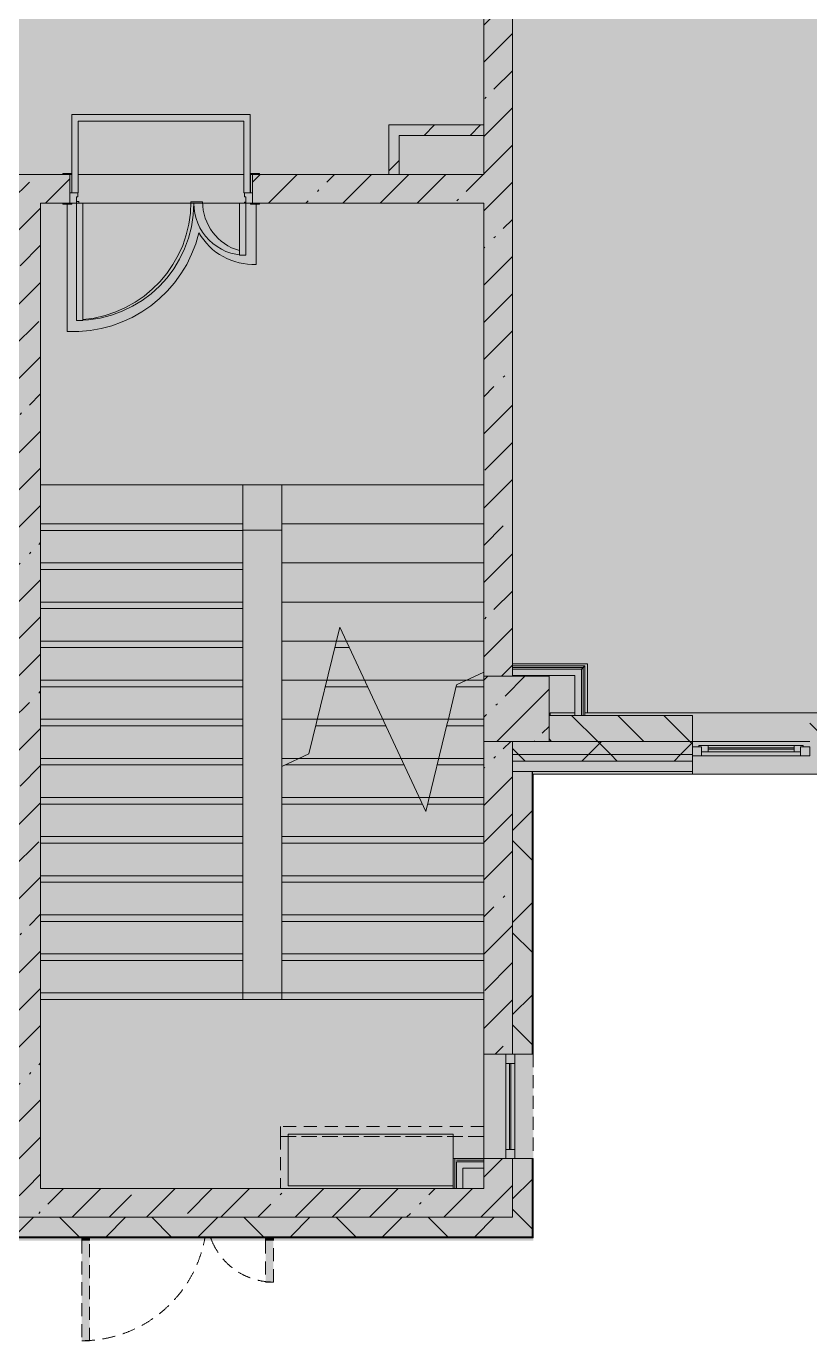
# Model space of a CAD drawing. Header units: millimetres. Extents: x 35147 to 231677, y -8553 to 29000.
# Drawn here: x 176637 to 182647, y -1048 to 9037 of the extents above; entities that cross this region are included whole.
import ezdxf

# ---------------------------------------------------------------- set-up
doc = ezdxf.new("R2010")
doc.units = ezdxf.units.MM
doc.linetypes.add('200_ШТРИХ__ш1_п0_6_', pattern=[160, 100, -60])
doc.layers.add('A-DETL-GENF-2', color=7, linetype='Continuous', lineweight=9, true_color=0xc0c0c0, transparency=0.4)
for name, color, linetype, lineweight in [('A-DETL-MBND-1', 7, '200_ШТРИХ__ш1_п0_6_', 9), ('A-WALL-2', 7, 'Continuous', 5), ('I-WALL-3', 7, 'Continuous', 5), ('S-COLS-1', 7, 'Continuous', 5)]:
    doc.layers.add(name, color=color, linetype=linetype, lineweight=lineweight)
for name, color, linetype, lineweight, true_color in [('A-DOOR-3', 7, 'Continuous', 5, 0xe2e2e2), ('A-DOOR-4', 7, 'Continuous', 5, 0xb7b7b7), ('A-DOOR-FRAM-2', 7, 'Continuous', 5, 0xe2e2e2), ('A-DOOR-FRAM-4', 7, 'Continuous', 5, 0xb7b7b7), ('A-FLOR-2', 7, 'Continuous', 5, 0xb7b7b7), ('A-GLAZ-3', 7, 'Continuous', 5, 0x737373), ('A-WALL-3', 7, 'Continuous', 9, 0x737373), ('A-WALL-4', 7, 'Continuous', 5, 0x737373), ('I-WALL-1', 7, 'Continuous', 5, 0xe7e7e7), ('I-WALL-2', 7, 'Continuous', 9, 0xe7e7e7), ('I-WALL-4', 7, 'Continuous', 5, 0x737373), ('S-COLS-2', 7, 'Continuous', 5, 0x737373), ('S-STRS-2', 7, 'Continuous', 5, 0x737373), ('S-STRS-MBND-1', 7, 'Continuous', 5, 0x737373)]:
    doc.layers.add(name, color=color, linetype=linetype, lineweight=lineweight, true_color=true_color)
pattern_1 = [(45, (104667.4, 0), (-353.5534, 353.5534), []), (135, (104667.4, 0), (-353.5534, -353.5534), [])]
pattern_2 = [(45, (104667.4, 0), (-285.1231, 285.1231), []), (45, (104952.5, 0), (-285.1231, 285.1231), [504.031, -100.806, 16.764, -84.042])]
pattern_3 = [(45, (104667.4, 0), (-176.7767, 176.7767), [])]
pattern_4 = [(45, (104667.4, 0), (-530.33, 530.33), []), (135, (104667.4, 0), (-530.33, -530.33), [])]

# ---------------------------------------------------------------- blocks, each defined once
blk = doc.blocks.new('BSC_Колонна _Прямоугольная - 500х500-V249-2_9_2_птичка')
at = {"layer": 'S-COLS-1'}
h = blk.add_hatch(dxfattribs=at)
h.set_pattern_fill('FP_79', color=256, style=0, pattern_type=2)
h.set_pattern_definition([(45, (-75730, -3800), (-285.1231, 285.1231), []), (45, (-75444.88, -3800), (-285.1231, 285.1231), [504.031, -100.806, 16.764, -84.042])])
h.paths.add_polyline_path([(-250, -250), (250, -250), (250, 250), (-250, 250), (-250, -99)])
at = {"layer": 'S-COLS-2'}
for p, q in [((250, 250), (-250, 250)), ((-250, 250), (-250, -250)), ((250, -250), (250, 250)), ((-250, -250), (250, -250))]:
    blk.add_line(p, q, dxfattribs=at)
blk = doc.blocks.new('110_Дверь_СКБ_2Ст - Д-1 Лестничная клетка EIS60-24319353-2_9_2_птичка')
at = {"layer": 'A-DOOR-3'}
for points in [[(612.5, 1010), (612.5, 110), (662.5, 110), (662.5, 1010)], [(-587.5, 510), (-637.5, 510), (-637.5, 110), (-587.5, 110)], [(712.5, 30), (697.5, 30), (697.5, -110), (712.5, -110)]]:
    blk.add_hatch(color=256, dxfattribs=at).paths.add_polyline_path(points)
h = blk.add_hatch(color=256, dxfattribs=at)
h.paths.add_polyline_path([(712.5, 110), (662.5, 110), (662.5, 60), (652.5, 60), (652.5, 30), (712.5, 30), (712.5, 39.7)])
h.paths.add_polyline_path([(-687.5, 110), (-687.5, 30), (-627.5, 30), (-627.5, 60), (-637.5, 60), (-637.5, 110)])
at = {"layer": 'A-DOOR-FRAM-2'}
for points in [[(-742.5, 118), (-742.5, 110), (-672.5, 110), (-672.5, 118)], [(697.5, 118), (697.5, 110), (767.5, 110), (767.5, 118)], [(-672.5, 30), (-687.5, 30), (-687.5, -110), (-672.5, -110)], [(-672.5, -110), (-742.5, -110), (-742.5, -118), (-672.5, -118)], [(697.5, -110), (697.5, -118), (767.5, -118), (767.5, -110)]]:
    blk.add_hatch(color=256, dxfattribs=at).paths.add_polyline_path(points)
at = {"layer": 'A-DOOR-4'}
for p, q in [((662.5, 1010), (612.5, 1010)), ((612.5, 1010), (612.5, 110)), ((662.5, 110), (662.5, 1010)), ((-637.5, 510), (-637.5, 110)), ((-587.5, 510), (-637.5, 510)), ((-587.5, 110), (-587.5, 510)), ((-637.5, 110), (-587.5, 110)), ((612.5, 110), (662.5, 110))]:
    blk.add_line(p, q, dxfattribs=at)
for centre, radius, start, end in [((662.5, 110), 900, 90, 180), ((-637.5, 110), 400, 360, 90)]:
    blk.add_arc(centre, radius, start, end, dxfattribs=at)
at = {"layer": 'A-DOOR-FRAM-4'}
for p, q in [((-672.5, 118), (-742.5, 118)), ((-742.5, 118), (-742.5, 110)), ((-742.5, 110), (-672.5, 110)), ((-637.5, 110), (-687.5, 110)), ((-687.5, 110), (-687.5, 30)), ((-672.5, 110), (-672.5, 118)), ((-637.5, 60), (-637.5, 110)), ((662.5, 110), (662.5, 60)), ((712.5, 110), (662.5, 110)), ((767.5, 118), (697.5, 118)), ((697.5, 118), (697.5, 110)), ((697.5, 110), (767.5, 110)), ((712.5, 30), (712.5, 110)), ((767.5, 110), (767.5, 118)), ((-687.5, 30), (-627.5, 30)), ((-672.5, 30), (-687.5, 30)), ((-687.5, 30), (-687.5, -110)), ((-672.5, -110), (-672.5, 30)), ((-627.5, 60), (-637.5, 60)), ((-627.5, 30), (-627.5, 60)), ((662.5, 60), (652.5, 60)), ((652.5, 60), (652.5, 30)), ((652.5, 30), (712.5, 30)), ((712.5, 30), (697.5, 30)), ((697.5, 30), (697.5, -110)), ((712.5, -110), (712.5, 30)), ((-672.5, -110), (-742.5, -110)), ((-742.5, -110), (-742.5, -118)), ((-742.5, -118), (-672.5, -118)), ((-687.5, -110), (-672.5, -110)), ((-672.5, -118), (-672.5, -110)), ((697.5, -110), (712.5, -110)), ((767.5, -110), (697.5, -110)), ((697.5, -110), (697.5, -118)), ((697.5, -118), (767.5, -118)), ((767.5, -118), (767.5, -110))]:
    blk.add_line(p, q, dxfattribs=at)
blk = doc.blocks.new('120_Окно_СКБ_1Ст - 120_Окно_СКБ_1Ст 900х2500_h_-19906150-2_9_2_птичка')
at = {"layer": 'A-GLAZ-3'}
for p, q in [((-450, -75), (-450, -5)), ((-450, -5), (-380, -5)), ((450, -5), (-450, -5)), ((-380, -75), (-450, -75)), ((-450, -75), (-400, -75)), ((-380, -75), (-400, -75)), ((-400, -75), (-400, -85)), ((-400, -85), (400, -85)), ((400, -85), (-400, -85)), ((-380, -5), (-380, -75)), ((380, -35), (-380, -35)), ((-380, -35), (-380, -75)), ((-330, -85), (-330, -35)), ((-330, -55), (330, -55)), ((330, -65), (-330, -65)), ((330, -85), (330, -35)), ((380, -75), (380, -5)), ((380, -5), (450, -5)), ((380, -75), (380, -35)), ((450, -75), (380, -75)), ((400, -75), (380, -75)), ((400, -75), (450, -75)), ((400, -85), (400, -75)), ((450, -5), (450, -75))]:
    blk.add_line(p, q, dxfattribs=at)
blk = doc.blocks.new('110_Дверь_СКБ_2Ст_Наружная - ДН-1_л__ Двухстворчатая 1350 х3200 _ЛК_ в свету с верхним остеклением 2-V354-2_9_2_птичка')
at = {"layer": 'A-DETL-MBND-1'}
for points in [[(754, 869), (694, 869), (694, 101), (754, 101), (754, 169)], [(-656, 419), (-716, 419), (-716, 101), (-656, 101), (-656, 169)], [(-716, 101), (-716, 79), (-656, 79), (-656, 101)], [(694, 101), (694, 79), (754, 79), (754, 101)]]:
    blk.add_hatch(color=256, dxfattribs=at).paths.add_polyline_path(points)
for p, q in [((754, 869), (694, 869)), ((694, 869), (694, 101)), ((754, 101), (754, 869)), ((-716, 419), (-716, 101)), ((-656, 419), (-716, 419)), ((-656, 101), (-656, 419)), ((-716, 101), (-716, 79)), ((-656, 79), (-656, 101)), ((694, 101), (694, 79)), ((754, 79), (754, 101))]:
    blk.add_line(p, q, dxfattribs=at)
for centre, radius, start, end in [((754, -91), 960, 90, 168.4089), ((-716, -91), 510, 22.5, 90), ((-716, -91), 510, 19.5984, 22.1347), ((754, -91), 960, 168.4089, 169.737)]:
    blk.add_arc(centre, radius, start, end, dxfattribs=at)
blk = doc.blocks.new('120_Окно_СКБ_1Ст - 120_Окно_СКБ_1Ст 800х2500 EI30-23532001-2_9_2_птичка')
at = {"layer": 'A-GLAZ-3'}
for p, q in [((-400, -127), (-400, -57)), ((-400, -57), (-330, -57)), ((400, -57), (-400, -57)), ((-330, -57), (-330, -127)), ((330, -87), (-330, -87)), ((330, -97), (-330, -97)), ((330, -127), (330, -57)), ((330, -57), (400, -57)), ((400, -57), (400, -127)), ((-330, -127), (-400, -127)), ((-400, -127), (400, -127)), ((400, -127), (330, -127))]:
    blk.add_line(p, q, dxfattribs=at)
blk = doc.blocks.new('Зашивка приборов отопления27 - Зашивка приборов отопления-33322407-2_9_2_птичка')
at = {"layer": 'A-DETL-MBND-1'}
for p, q in [((75480, 595), (73920, 595)), ((73920, 595), (73920, 520)), ((73920, 520), (73920, 120)), ((75480, 520), (73920, 520)), ((73920, 520), (73920, 120)), ((73920, 520), (75480, 520)), ((75480, 520), (75480, 595)), ((75480, 350), (75480, 520))]:
    blk.add_line(p, q, dxfattribs=at)

msp = doc.modelspace()

# ---------------------------------------------------------------- hatches: boundary and pattern name
at = {"layer": 'A-DETL-GENF-2'}
msp.add_hatch(color=256, dxfattribs=at).paths.add_polyline_path([(180508.3, -280), (180527.4, -280), (180527.4, 3300), (189527.4, 3300), (189527.4, 27350), (146577.4, 27350), (146577.4, 23778), (143427.4, 23778), (143427.4, -280), (179580.8, -280)])
at = {"layer": 'A-WALL-2'}
h = msp.add_hatch(dxfattribs=at)
h.set_pattern_fill('FP_94', color=256, style=0, pattern_type=2)
h.set_pattern_definition([(135, (104667.4, 0), (-176.7767, -176.7767), [])])
h.paths.add_polyline_path([(185017.4, 3550), (185017.4, 3750), (184747.4, 3750), (184747.4, 3550)])
h.paths.add_polyline_path([(183847.4, 3550), (183847.4, 3750), (182647.4, 3750), (182647.4, 3550), (183290.9, 3550)])
h.paths.add_polyline_path([(181435.9, 3550), (181747.4, 3550), (181747.4, 3750), (180647.4, 3750), (180647.4, 3550)])
h = msp.add_hatch(dxfattribs=at)
h.set_pattern_fill('FP_84', color=256, style=0, pattern_type=2)
h.set_pattern_definition(pattern_1)
h.paths.add_polyline_path([(188856, 3450), (189367.4, 3450), (189367.4, 3550), (188787.4, 3550), (188787.4, 3450)])
h.paths.add_polyline_path([(186087.4, 3450), (186087.4, 3550), (184747.4, 3550), (184747.4, 3450), (186073.5, 3450)])
h.paths.add_polyline_path([(181435.9, 3450), (181747.4, 3450), (181747.4, 3550), (180367.4, 3550), (180367.4, 3450), (180647.4, 3450)])
h.paths.add_polyline_path([(183290.9, 3450), (183847.4, 3450), (183847.4, 3550), (182647.4, 3550), (182647.4, 3450)])
h = msp.add_hatch(dxfattribs=at)
h.set_pattern_fill('FP_84', color=256, style=0, pattern_type=2)
h.set_pattern_definition(pattern_1)
h.paths.add_polyline_path([(189467.4, 3400), (189467.4, 3450), (188787.4, 3450), (188787.4, 3400), (189367.4, 3400)])
h.paths.add_polyline_path([(180508.3, 3400), (181747.4, 3400), (181747.4, 3450), (180367.4, 3450), (180367.4, 3400)])
h.paths.add_polyline_path([(186073.5, 3400), (186087.4, 3400), (186087.4, 3450), (184747.4, 3450), (184747.4, 3400), (185145.9, 3400)])
h.paths.add_polyline_path([(182647.4, 3400), (183847.4, 3400), (183847.4, 3450), (182647.4, 3450)])
h = msp.add_hatch(dxfattribs=at)
h.set_pattern_fill('FP_84', color=256, style=0, pattern_type=2)
h.set_pattern_definition(pattern_1)
h.paths.add_polyline_path([(180367.4, -250), (180517.4, -250), (180517.4, 350), (180367.4, 350), (180367.4, -100)])
h.paths.add_polyline_path([(180367.4, 1150), (180517.4, 1150), (180517.4, 3320), (180367.4, 3320), (180367.4, 1965.8)])
h = msp.add_hatch(dxfattribs=at)
h.set_pattern_fill('FP_84', color=256, style=0, pattern_type=2)
h.set_pattern_definition(pattern_1)
h.paths.add_polyline_path([(180367.4, -250), (180367.4, -100), (176227.4, -100), (176227.4, -250), (179580.8, -250)])
h.paths.add_polyline_path([(174015.7, -250), (175327.4, -250), (175327.4, -100), (171727.4, -100), (171727.4, -250), (172160.7, -250)])
h.paths.add_polyline_path([(163477.4, -250), (163477.4, -100), (162727.4, -100), (162727.4, -250), (162885.5, -250)])
h.paths.add_polyline_path([(166595.5, -250), (166727.4, -250), (166727.4, -100), (165577.4, -100), (165577.4, -250), (165668, -250)])
h.paths.add_polyline_path([(161577.4, -250), (161827.4, -250), (161827.4, -100), (161077.4, -100), (161077.4, -250), (161494.2, -250)])
h.paths.add_polyline_path([(169827.4, -250), (170827.4, -250), (170827.4, -100), (169827.4, -100)])
h.paths.add_polyline_path([(157977.4, -250), (157977.4, -100), (156577.4, -100), (156577.4, -250), (157320.3, -250)])
h.paths.add_polyline_path([(153477.4, -250), (153477.4, -100), (152077.4, -100), (152077.4, -250), (152682.7, -250)])
h.paths.add_polyline_path([(149900.2, -250), (149977.4, -250), (149977.4, -100), (149603.7, -100), (149603.7, -250)])
h.paths.add_polyline_path([(147327.4, -250), (148703.7, -250), (148703.7, -100), (147327.4, -100)])
h.paths.add_polyline_path([(143738.3, -250), (144227.4, -250), (144227.4, -100), (143427.4, -100), (143431.3, -250), (143707.4, -250)])
at = {"layer": 'I-WALL-1'}
for points in [[(180896.8, 4055), (180896.8, 4105), (180367.4, 4105), (180367.4, 4055), (180846.8, 4055)], [(180896.8, 3750), (180896.8, 4055), (180846.8, 4055), (180846.8, 3750)], [(180147.4, 275), (180147.4, 325), (179987.4, 325), (179987.4, 275)]]:
    msp.add_hatch(color=256, dxfattribs=at).paths.add_polyline_path(points)
at = {"layer": 'I-WALL-2'}
msp.add_hatch(color=256, dxfattribs=at).paths.add_polyline_path([(179937.4, 120), (179987.4, 120), (179987.4, 325), (179937.4, 325), (179937.4, 230.5)])
at = {"layer": 'I-WALL-3'}
h = msp.add_hatch(dxfattribs=at)
h.set_pattern_fill('FP_92', color=256, style=0, pattern_type=2)
h.set_pattern_definition(pattern_2)
h.paths.add_polyline_path([(180147.4, 7900), (180367.4, 7900), (180367.4, 9352.3), (180147.4, 9352.3), (180147.4, 8200)])
h.paths.add_polyline_path([(180147.4, 10792.3), (180367.4, 10792.3), (180367.4, 10900), (180147.4, 10900)])
h = msp.add_hatch(dxfattribs=at)
h.set_pattern_fill('FP_96', color=256, style=0, pattern_type=2)
h.set_pattern_definition(pattern_3)
h.paths.add_polyline_path([(179497.4, 7900), (179497.4, 8280), (179417.4, 8280), (179417.4, 7900)])
h = msp.add_hatch(dxfattribs=at)
h.set_pattern_fill('FP_96', color=256, style=0, pattern_type=2)
h.set_pattern_definition(pattern_3)
h.paths.add_polyline_path([(180147.4, 8200), (180147.4, 8280), (179497.4, 8280), (179497.4, 8200), (179580.8, 8200)])
h = msp.add_hatch(dxfattribs=at)
h.set_pattern_fill('FP_92', color=256, style=0, pattern_type=2)
h.set_pattern_definition(pattern_2)
h.paths.add_polyline_path([(176747.4, 120), (176747.4, 7900), (176527.4, 7900), (176527.4, 120)])
h = msp.add_hatch(dxfattribs=at)
h.set_pattern_fill('FP_92', color=256, style=0, pattern_type=2)
h.set_pattern_definition(pattern_2)
h.paths.add_polyline_path([(178427.4, 7680), (180147.4, 7680), (180147.4, 7900), (178372.4, 7900), (178372.4, 7680)])
h.paths.add_polyline_path([(176798.3, 7680), (176972.4, 7680), (176972.4, 7900), (176747.4, 7900), (176747.4, 7680)])
h = msp.add_hatch(dxfattribs=at)
h.set_pattern_fill('FP_92', color=256, style=0, pattern_type=2)
h.set_pattern_definition(pattern_2)
h.paths.add_polyline_path([(180147.4, -100), (180367.4, -100), (180367.4, 350), (180147.4, 350), (180147.4, 120)])
h.paths.add_polyline_path([(180147.4, 1150), (180367.4, 1150), (180367.4, 3550), (180147.4, 3550), (180147.4, 1965.8)])
h.paths.add_polyline_path([(180367.4, 4050), (180367.4, 7900), (180147.4, 7900), (180147.4, 4050), (180329.7, 4050)])
h = msp.add_hatch(dxfattribs=at)
h.set_pattern_fill('FP_184', color=256, style=0, pattern_type=2)
h.set_pattern_definition(pattern_4)
h.paths.add_polyline_path([(180921.8, 4117.5), (180921.8, 4130), (180367.4, 4130), (180367.4, 4117.5), (180909.3, 4117.5)])
h = msp.add_hatch(dxfattribs=at)
h.set_pattern_fill('FP_184', color=256, style=0, pattern_type=2)
h.set_pattern_definition(pattern_4)
h.paths.add_polyline_path([(180909.3, 4105), (180909.3, 4117.5), (180367.4, 4117.5), (180367.4, 4105), (180896.8, 4105)])
h = msp.add_hatch(dxfattribs=at)
h.set_pattern_fill('FP_184', color=256, style=0, pattern_type=2)
h.set_pattern_definition(pattern_4)
h.paths.add_polyline_path([(180909.3, 3750), (180909.3, 4105), (180896.8, 4105), (180896.8, 3750)])
h = msp.add_hatch(dxfattribs=at)
h.set_pattern_fill('FP_184', color=256, style=0, pattern_type=2)
h.set_pattern_definition(pattern_4)
h.paths.add_polyline_path([(180909.3, 3750), (180921.8, 3750), (180921.8, 4117.5), (180909.3, 4117.5), (180909.3, 4055)])
h = msp.add_hatch(dxfattribs=at)
h.set_pattern_fill('FP_92', color=256, style=0, pattern_type=2)
h.set_pattern_definition(pattern_2)
h.paths.add_polyline_path([(180147.4, -100), (180147.4, 120), (176527.4, 120), (176527.4, -100), (179580.8, -100)])

# ---------------------------------------------------------------- linework, layer by layer
at = {"layer": 'A-DETL-MBND-1'}
for p, q in [((180147.4, 595), (180147.4, 1150)), ((180525.4, 1150), (180525.4, 350))]:
    msp.add_line(p, q, dxfattribs=at)
at = {"layer": 'A-FLOR-2'}
for p, q in [((176985.7, 8360.1), (176985.7, 7908)), ((178355.7, 8360.1), (176985.7, 8360.1)), ((177035.7, 7760.1), (177035.7, 8310.1)), ((177035.7, 8310.1), (178305.7, 8310.1)), ((178305.7, 8310.1), (178305.7, 7760.1)), ((178355.7, 7760.1), (178355.7, 8360.1)), ((176951.1, 7672), (176951.1, 6695.1)), ((176987.4, 7760.1), (177035.7, 7760.1)), ((177040.9, 7692.1), (177022.4, 7692.1)), ((177040.9, 7680), (177040.9, 7692.1)), ((177990, 7690.6), (177900.3, 7690.6)), ((178305.7, 7760.1), (178355.7, 7760.1)), ((178322.4, 7689.1), (178312.5, 7689.1)), ((178312.5, 7689.1), (178312.5, 7680)), ((178401.9, 7210.5), (178401.9, 7672)), ((178297.4, 5170), (178597.4, 5170)), ((180367.4, 4145), (180941.8, 4145)), ((180941.8, 4145), (180941.8, 3770)), ((178647.4, 536), (178647.4, 140)), ((179912.4, 536), (178647.4, 536)), ((179912.4, 350), (179912.4, 536)), ((178647.4, 140), (179912.4, 140))]:
    msp.add_line(p, q, dxfattribs=at)
for centre, radius, start, end in [((176995.3, 7689.1), 905, 274.89327, 0.09571), ((178379.7, 7690.6), 389.8, 180, 253.95631), ((176995.3, 7689.1), 995, 267.45356, 346.31888), ((178379.5, 7689.1), 479.2, 209.41362, 272.67589)]:
    msp.add_arc(centre, radius, start, end, dxfattribs=at)
at = {"layer": 'A-WALL-3'}
for p, q in [((180147.4, 8200), (180147.4, 8280)), ((179417.4, 7900), (179497.4, 7900)), ((180909.3, 4117.5), (180367.4, 4117.5)), ((180896.8, 4105), (180367.4, 4105)), ((180896.8, 3750), (180896.8, 4105)), ((180909.3, 3750), (180909.3, 4117.5)), ((181747.4, 3550), (180647.4, 3550)), ((180367.4, 3450), (181747.4, 3450)), ((180367.4, 3400), (181747.4, 3400)), ((180367.4, 3320), (181747.4, 3320)), ((180367.4, 1150), (180367.4, 3320)), ((180517.4, 3300), (180517.4, 3320)), ((180517.4, 1150), (180517.4, 3299)), ((180520.4, 3304.2), (180520.4, 3320)), ((180525.4, 3300), (180520.4, 3300)), ((180520.4, 1150), (180520.4, 3299.3)), ((179924.9, 120), (179924.9, 350)), ((180147.4, 337.5), (179937.4, 337.5)), ((179937.4, 120), (179937.4, 325)), ((180147.4, 325), (179937.4, 325)), ((180147.4, 275), (180147.4, 350)), ((180367.4, 350), (180367.4, -100)), ((180517.4, -250), (180517.4, 350)), ((180520.4, -253), (180520.4, 350)), ((179912.4, 120), (179987.4, 120)), ((180147.4, -100), (176227.4, -100)), ((176227.4, -250), (180517.4, -250)), ((176227.4, -253), (180520.4, -253))]:
    msp.add_line(p, q, dxfattribs=at)
at = {"layer": 'A-WALL-4'}
for p, q in [((181747.4, 3750), (180647.4, 3750)), ((181747.4, 3300), (181747.4, 3750)), ((181747.4, 3550), (182647.4, 3550)), ((180525.4, 1150), (180525.4, 3299.8)), ((180527.4, 3300), (189597.4, 3300)), ((180367.4, 1150), (180525.4, 1150)), ((180525.4, 350), (180367.4, 350)), ((180525.4, -258), (180525.4, 350)), ((180367.4, -100), (180147.4, -100)), ((170827.4, -258), (180525.4, -258))]:
    msp.add_line(p, q, dxfattribs=at)
at = {"layer": 'I-WALL-4'}
for p, q in [((180367.4, 4050), (180367.4, 10900)), ((180147.4, 9352.3), (180147.4, 8280)), ((179417.4, 8280), (179417.4, 7900)), ((180147.4, 8280), (179417.4, 8280)), ((179497.4, 7900), (179497.4, 8200)), ((179497.4, 8200), (180147.4, 8200)), ((180147.4, 8200), (180147.4, 7900)), ((176917.4, 7900), (176527.4, 7900)), ((177035.7, 7900), (178305.7, 7900)), ((179417.4, 7900), (178427.4, 7900)), ((180147.4, 7900), (179497.4, 7900)), ((176747.4, 120), (176747.4, 7680)), ((176747.4, 7680), (176917.4, 7680)), ((177899.7, 7680), (177072.4, 7680)), ((178272.4, 7680), (177990.9, 7680)), ((178427.4, 7680), (180147.4, 7680)), ((180147.4, 7680), (180147.4, 4050)), ((180921.8, 4130), (180367.4, 4130)), ((180367.4, 4055), (180846.8, 4055)), ((180846.8, 4055), (180846.8, 3750)), ((180921.8, 3750), (180921.8, 4130)), ((180657.4, 3770), (180846.8, 3770)), ((180657.4, 3770), (180657.4, 3750)), ((180846.8, 3750), (180921.8, 3750)), ((180921, 3770), (185017.4, 3770)), ((180147.4, 3550), (180147.4, 1150)), ((180367.4, 3320), (180367.4, 3550)), ((180147.4, 1150), (180367.4, 1150)), ((179912.4, 350), (179912.4, 120)), ((179987.4, 350), (179912.4, 350)), ((180367.4, 350), (179987.4, 350)), ((179987.4, 120), (179987.4, 275)), ((179987.4, 275), (180147.4, 275)), ((180147.4, 275), (180147.4, 120)), ((179912.4, 120), (176747.4, 120)), ((180147.4, 120), (179987.4, 120))]:
    msp.add_line(p, q, dxfattribs=at)
at = {"layer": 'S-STRS-2'}
for p, q in [((177899.7, 7680), (177072.4, 7680)), ((178272.4, 7680), (177990.9, 7680)), ((178297.4, 5520), (178597.4, 5520)), ((178297.4, 5169.7), (178297.4, 5520)), ((180147.4, 5520), (178597.4, 5520)), ((178597.4, 5520), (178597.4, 5220)), ((180147.4, 5520), (178597.4, 5520)), ((176747.4, 5169.7), (178297.4, 5169.7)), ((176747.4, 5169.7), (178297.4, 5169.7)), ((178297.4, 4869.7), (178297.4, 5169.7)), ((178597.4, 5220), (178597.4, 4920)), ((180147.4, 5220), (178597.4, 5220)), ((180147.4, 5220), (178597.4, 5220)), ((176747.4, 4869.7), (178297.4, 4869.7)), ((176747.4, 4869.7), (178297.4, 4869.7)), ((178297.4, 4569.7), (178297.4, 4869.7)), ((178597.4, 4920), (178597.4, 4620)), ((180147.4, 4920), (178597.4, 4920)), ((180147.4, 4920), (178597.4, 4920)), ((176747.4, 4569.7), (178297.4, 4569.7)), ((176747.4, 4569.7), (178297.4, 4569.7)), ((178297.4, 4269.7), (178297.4, 4569.7)), ((178597.4, 4620), (178597.4, 4320)), ((180147.4, 4620), (178597.4, 4620)), ((180147.4, 4620), (178597.4, 4620)), ((176747.4, 4269.7), (178297.4, 4269.7)), ((176747.4, 4269.7), (178297.4, 4269.7)), ((178297.4, 3969.7), (178297.4, 4269.7)), ((178597.4, 4320), (178597.4, 4020)), ((179016, 4320), (178597.4, 4320)), ((179016, 4320), (178597.4, 4320)), ((179116.1, 4269.7), (179003.7, 4269.7)), ((179116.1, 4269.7), (179003.7, 4269.7)), ((180147.4, 4320), (179092.6, 4320)), ((180147.4, 4320), (179092.6, 4320)), ((176747.4, 3969.7), (178297.4, 3969.7)), ((176747.4, 3969.7), (178297.4, 3969.7)), ((178297.4, 3669.7), (178297.4, 3969.7)), ((178597.4, 4020), (178597.4, 3720)), ((178943, 4020), (178597.4, 4020)), ((178943, 4020), (178597.4, 4020)), ((179255.9, 3969.7), (178930.8, 3969.7)), ((179255.9, 3969.7), (178930.8, 3969.7)), ((180015.7, 4020), (179232.5, 4020)), ((180015.7, 4020), (179232.5, 4020)), ((180147.4, 3969.7), (179935.3, 3969.7)), ((180147.4, 3969.7), (179935.3, 3969.7)), ((176747.4, 3669.7), (178297.4, 3669.7)), ((176747.4, 3669.7), (178297.4, 3669.7)), ((178297.4, 3369.7), (178297.4, 3669.7)), ((178597.4, 3720), (178597.4, 3420)), ((178870.1, 3720), (178597.4, 3720)), ((178870.1, 3720), (178597.4, 3720)), ((179395.8, 3669.7), (178857.9, 3669.7)), ((179395.8, 3669.7), (178857.9, 3669.7)), ((179874.6, 3720), (179372.4, 3720)), ((179874.6, 3720), (179372.4, 3720)), ((180147.4, 3669.7), (179862.4, 3669.7)), ((180147.4, 3669.7), (179862.4, 3669.7)), ((176747.4, 3369.7), (178297.4, 3369.7)), ((176747.4, 3369.7), (178297.4, 3369.7)), ((178297.4, 3069.7), (178297.4, 3369.7)), ((178597.4, 3420), (178597.4, 3358.6)), ((178729, 3420), (178597.4, 3420)), ((178729, 3420), (178597.4, 3420)), ((178597.4, 3358.6), (178597.4, 3069.7)), ((179535.7, 3369.7), (178621.2, 3369.7)), ((179535.7, 3369.7), (178621.2, 3369.7)), ((179801.7, 3420), (179512.3, 3420)), ((179801.7, 3420), (179512.3, 3420)), ((180147.4, 3369.7), (179789.5, 3369.7)), ((180147.4, 3369.7), (179789.5, 3369.7)), ((176747.4, 3069.7), (178297.4, 3069.7)), ((176747.4, 3069.7), (178297.4, 3069.7)), ((178297.4, 2769.7), (178297.4, 3069.7)), ((178597.4, 3069.7), (178597.4, 2769.7)), ((179675.6, 3069.7), (178597.4, 3069.7)), ((179675.6, 3069.7), (178597.4, 3069.7)), ((179728.8, 3120), (179652.2, 3120)), ((179728.8, 3120), (179652.2, 3120)), ((180147.4, 3069.7), (179716.6, 3069.7)), ((180147.4, 3069.7), (179716.6, 3069.7)), ((176747.4, 2769.7), (178297.4, 2769.7)), ((176747.4, 2769.7), (178297.4, 2769.7)), ((178297.4, 2469.7), (178297.4, 2769.7)), ((178597.4, 2769.7), (178597.4, 2469.7)), ((180147.4, 2769.7), (178597.4, 2769.7)), ((180147.4, 2769.7), (178597.4, 2769.7)), ((176747.4, 2469.7), (178297.4, 2469.7)), ((176747.4, 2469.7), (178297.4, 2469.7)), ((178297.4, 2169.7), (178297.4, 2469.7)), ((178597.4, 2469.7), (178597.4, 2169.7)), ((180147.4, 2469.7), (178597.4, 2469.7)), ((180147.4, 2469.7), (178597.4, 2469.7)), ((176747.4, 2169.7), (178297.4, 2169.7)), ((176747.4, 2169.7), (178297.4, 2169.7)), ((178297.4, 1869.7), (178297.4, 2169.7)), ((178597.4, 2169.7), (178597.4, 1869.7)), ((180147.4, 2169.7), (178597.4, 2169.7)), ((180147.4, 2169.7), (178597.4, 2169.7)), ((176747.4, 1869.7), (178297.4, 1869.7)), ((176747.4, 1869.7), (178297.4, 1869.7)), ((178297.4, 1569.7), (178297.4, 1869.7)), ((178597.4, 1869.7), (178597.4, 1569.7)), ((180147.4, 1869.7), (178597.4, 1869.7)), ((180147.4, 1869.7), (178597.4, 1869.7)), ((176747.4, 1569.7), (178297.4, 1569.7)), ((176747.4, 1569.7), (178297.4, 1569.7)), ((178597.4, 1569.7), (178297.4, 1569.7)), ((180147.4, 1569.7), (178597.4, 1569.7)), ((180147.4, 1569.7), (178597.4, 1569.7))]:
    msp.add_line(p, q, dxfattribs=at)
at = {"layer": 'S-STRS-MBND-1'}
for p, q in [((180147.4, 7680), (176747.4, 7680)), ((176747.4, 7680), (176747.4, 5520)), ((180147.4, 5520), (180147.4, 7680)), ((176747.4, 5520), (178297.4, 5520)), ((176747.4, 1620), (176747.4, 5520)), ((176747.4, 5520), (178297.4, 5520)), ((178297.4, 5520), (180147.4, 5520)), ((178297.4, 1620), (178297.4, 5520)), ((176747.4, 5220), (178297.4, 5220)), ((176747.4, 5220), (178297.4, 5220)), ((176747.4, 4920), (178297.4, 4920)), ((176747.4, 4920), (178297.4, 4920)), ((176747.4, 4620), (178297.4, 4620)), ((176747.4, 4620), (178297.4, 4620)), ((178805.9, 3455.9), (179042.2, 4428.1)), ((179042.2, 4428.1), (179702.6, 3011.9)), ((176747.4, 4320), (178297.4, 4320)), ((176747.4, 4320), (178297.4, 4320)), ((179092.6, 4320), (179016, 4320)), ((179092.6, 4320), (179016, 4320)), ((179938.8, 3984.1), (180147.4, 4081.4)), ((176747.4, 4020), (178297.4, 4020)), ((176747.4, 4020), (178297.4, 4020)), ((179232.5, 4020), (178943, 4020)), ((179232.5, 4020), (178943, 4020)), ((179870.1, 3701.2), (179938.8, 3984.1)), ((180147.4, 4020), (180015.7, 4020)), ((180147.4, 4020), (180015.7, 4020)), ((176747.4, 3720), (178297.4, 3720)), ((176747.4, 3720), (178297.4, 3720)), ((179372.4, 3720), (178870.1, 3720)), ((179372.4, 3720), (178870.1, 3720)), ((179702.6, 3011.9), (179869.1, 3697.1)), ((180147.4, 3720), (179874.6, 3720)), ((180147.4, 3720), (179874.6, 3720)), ((178597.4, 3358.6), (178805.9, 3455.9)), ((176747.4, 3420), (178297.4, 3420)), ((176747.4, 3420), (178297.4, 3420)), ((178597.4, 3358.6), (178597.4, 1620)), ((179512.3, 3420), (178729, 3420)), ((179512.3, 3420), (178729, 3420)), ((180147.4, 3420), (179801.7, 3420)), ((180147.4, 3420), (179801.7, 3420)), ((180147.4, 3420), (180147.4, 1620)), ((176747.4, 3120), (178297.4, 3120)), ((176747.4, 3120), (178297.4, 3120)), ((179652.2, 3120), (178597.4, 3120)), ((179652.2, 3120), (178597.4, 3120)), ((180147.4, 3120), (179728.8, 3120)), ((180147.4, 3120), (179728.8, 3120)), ((176747.4, 2820), (178297.4, 2820)), ((176747.4, 2820), (178297.4, 2820)), ((180147.4, 2820), (178597.4, 2820)), ((180147.4, 2820), (178597.4, 2820)), ((176747.4, 2520), (178297.4, 2520)), ((176747.4, 2520), (178297.4, 2520)), ((180147.4, 2520), (178597.4, 2520)), ((180147.4, 2520), (178597.4, 2520)), ((176747.4, 2220), (178297.4, 2220)), ((176747.4, 2220), (178297.4, 2220)), ((180147.4, 2220), (178597.4, 2220)), ((180147.4, 2220), (178597.4, 2220)), ((176747.4, 1920), (178297.4, 1920)), ((176747.4, 1920), (178297.4, 1920)), ((180147.4, 1920), (178597.4, 1920)), ((180147.4, 1920), (178597.4, 1920)), ((176747.4, 1620), (176747.4, 120)), ((176747.4, 1620), (178297.4, 1620)), ((176747.4, 1620), (178297.4, 1620)), ((178597.4, 1620), (178297.4, 1620)), ((180147.4, 1620), (178597.4, 1620)), ((180147.4, 1620), (178597.4, 1620)), ((180147.4, 120), (180147.4, 1620)), ((176747.4, 120), (180147.4, 120))]:
    msp.add_line(p, q, dxfattribs=at)

# ---------------------------------------------------------------- block references
at = {"layer": 'A-DETL-MBND-1'}
msp.add_blockref('Зашивка приборов отопления27 - Зашивка приборов отопления-33322407-2_9_2_птичка', (104667.4, 0), dxfattribs=at)
at = {"layer": 'A-DETL-MBND-1', "rotation": 180}
msp.add_blockref('110_Дверь_СКБ_2Ст_Наружная - ДН-1_л__ Двухстворчатая 1350 х3200 _ЛК_ в свету с верхним остеклением 2-V354-2_9_2_птичка', (177816.9, -179), dxfattribs=at)
at = {"layer": 'A-DOOR-4', "rotation": 180}
msp.add_blockref('110_Дверь_СКБ_2Ст - Д-1 Лестничная клетка EIS60-24319353-2_9_2_птичка', (177684.9, 7790), dxfattribs=at)
at = {"layer": 'A-GLAZ-3'}
for name, p, rotation in [('120_Окно_СКБ_1Ст - 120_Окно_СКБ_1Ст 900х2500_h_-19906150-2_9_2_птичка', (182197.4, 3435), 180), ('120_Окно_СКБ_1Ст - 120_Окно_СКБ_1Ст 800х2500 EI30-23532001-2_9_2_птичка', (180442.4, 750), 270)]:
    msp.add_blockref(name, p, dxfattribs=dict(at, rotation=rotation))
at = {"layer": 'S-COLS-2'}
msp.add_blockref('BSC_Колонна _Прямоугольная - 500х500-V249-2_9_2_птичка', (180397.4, 3800), dxfattribs=at)

doc.saveas('drawing.dxf')
